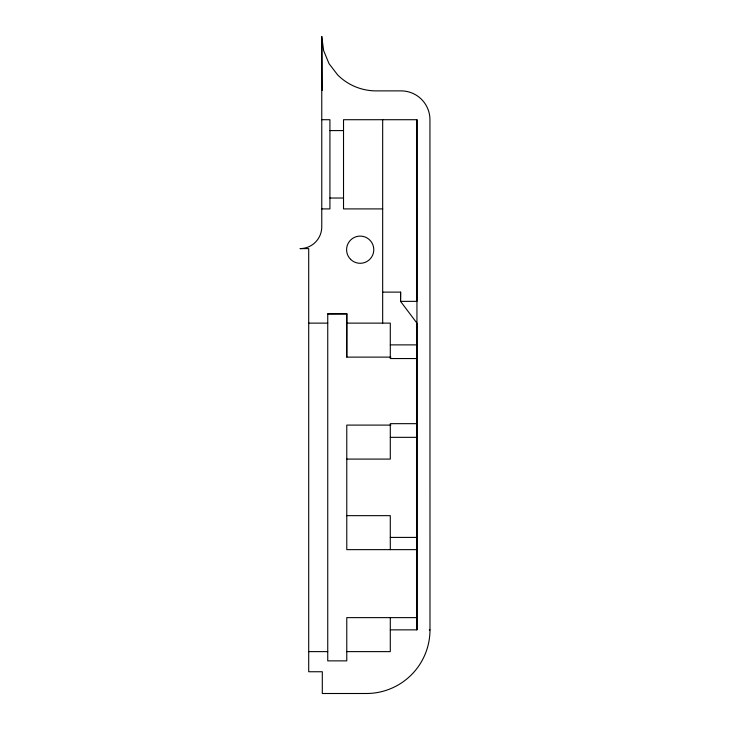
<?xml version="1.0" encoding="UTF-8"?>
<svg xmlns="http://www.w3.org/2000/svg" width="730" height="730" viewBox="0 0 730 730"><rect width="100%" height="100%" fill="white"/><g stroke="black" fill="none" stroke-linecap="round" stroke-linejoin="round"><path stroke-width="1.09" d="M321.766 36.5L321.766 226.857A21.754 21.754 0 0 1 300.012 248.611L308.708 248.611L308.708 671.746L322.304 671.746L322.304 693.5L366.36 693.5A63.638 63.638 0 0 0 429.988 629.862L429.943 119.711A28.826 28.826 0 0 0 401.117 90.885L376.151 90.885A54.385 54.385 0 0 1 337.689 74.962L329.048 63.692L323.618 50.58L321.766 36.5L322.176 90.474M390.915 357.116L346.777 357.116L346.796 313.791L327.743 313.873L327.743 660.869L346.777 660.869L346.777 617.626L416.94 617.626M390.295 629.862L416.94 629.862L416.94 119.711L343.52 119.711L343.52 208.908L382.675 208.908M382.675 292.119L400.624 292.119L400.56 301.371L416.94 323.125L416.94 629.862M346.777 357.116L346.796 313.791M429.249 629.972L429.988 629.862M321.766 119.711L329.923 119.711L329.923 208.908L321.766 208.908M329.923 130.588L343.52 130.588M329.923 198.031L343.52 198.031M327.743 313.873L346.777 313.873M308.708 323.125L327.743 323.125M346.777 323.125L390.295 323.125L390.295 358.549L416.94 358.549M390.295 344.879L416.94 344.879M416.94 423.665L390.295 423.665L390.295 459.088L346.777 459.088M390.915 425.097L346.777 425.097L346.777 549.644L416.94 549.644M390.295 437.334L416.94 437.334M346.777 515.654L390.295 515.654L390.295 549.644M390.295 537.408L416.94 537.408M308.708 651.625L327.743 651.625M346.777 651.625L390.295 651.625L390.295 617.626M416.93 119.711L416.94 301.362L400.56 301.371L400.624 292.119M382.675 119.711L382.675 323.125M350.573 259.314A13.596 13.596 0 0 0 373.322 253.219A13.596 13.596 0 0 0 356.669 236.566A13.596 13.596 0 0 0 350.573 259.314"/></g></svg>
